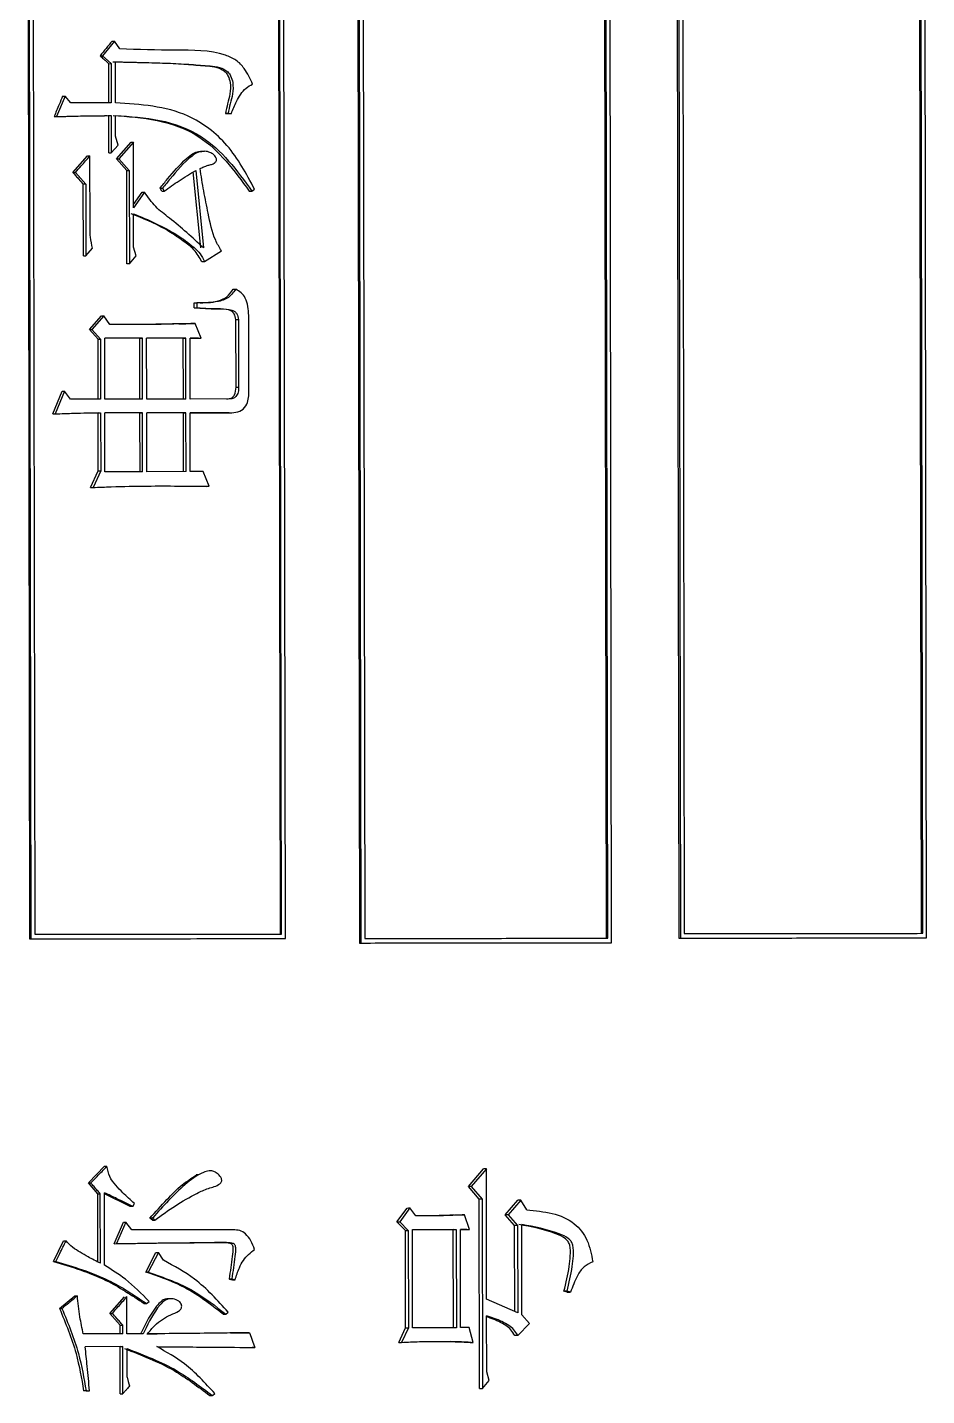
# Model space of a CAD drawing. Header units: millimetres. Extents: x 2312 to 3992, y 755 to 1943.
# Drawn here: x 2920.94 to 2930.86, y 943.67 to 958.76 of the extents above; entities that cross this region are included whole.
import ezdxf

# ---------------------------------------------------------------- set-up
doc = ezdxf.new("R2010")
doc.units = ezdxf.units.MM

msp = doc.modelspace()

# ---------------------------------------------------------------- linework, layer by layer
at = {"color": 7, "linetype": 'Continuous', "lineweight": 25}
for p, q in [((2930.772, 965.052), (2930.799, 948.771)), ((2930.819, 948.771), (2930.791, 965.056)), ((2930.86, 948.721), (2930.833, 965.064)), ((2928.101, 964.554), (2928.128, 948.718)), ((2928.118, 964.556), (2928.145, 948.718)), ((2928.161, 964.563), (2928.188, 948.768)), ((2927.3, 964.431), (2927.327, 948.717)), ((2927.344, 948.717), (2927.317, 964.434)), ((2927.387, 948.667), (2927.36, 964.441)), ((2923.707, 963.884), (2923.732, 948.763)), ((2923.747, 948.763), (2923.721, 963.886)), ((2923.79, 948.714), (2923.765, 963.892)), ((2924.581, 964.017), (2924.607, 948.664)), ((2924.596, 964.019), (2924.622, 948.664)), ((2924.639, 964.026), (2924.665, 948.715)), ((2920.944, 963.511), (2920.969, 948.71)), ((2920.957, 963.513), (2920.983, 948.71)), ((2921.001, 963.517), (2921.026, 948.76)), ((2921.905, 958.61), (2921.773, 958.448)), ((2921.962, 958.524), (2921.905, 958.61)), ((2921.773, 958.448), (2921.868, 958.362)), ((2921.841, 958.361), (2921.868, 958.362)), ((2921.841, 957.929), (2921.841, 958.361)), ((2921.868, 958.362), (2921.868, 957.929)), ((2921.916, 957.929), (2921.915, 958.383)), ((2921.359, 958.004), (2921.265, 957.777)), ((2921.425, 957.928), (2921.359, 958.004)), ((2921.868, 957.929), (2921.425, 957.928)), ((2921.239, 957.777), (2921.265, 957.777)), ((2921.842, 957.377), (2921.842, 957.788)), ((2921.842, 957.788), (2921.869, 957.788)), ((2921.869, 957.788), (2921.869, 957.377)), ((2921.916, 957.561), (2921.916, 957.788)), ((2923.165, 957.811), (2923.129, 957.811)), ((2923.129, 957.811), (2923.157, 957.811)), ((2923.157, 957.811), (2923.194, 957.812)), ((2923.165, 957.811), (2923.194, 957.812)), ((2921.945, 957.464), (2921.916, 957.561)), ((2921.869, 957.377), (2921.945, 957.464)), ((2921.927, 957.312), (2922.087, 957.496)), ((2922.114, 957.497), (2921.954, 957.312)), ((2922.115, 956.772), (2922.114, 957.497)), ((2921.447, 957.16), (2921.607, 957.344)), ((2921.635, 956.544), (2921.634, 957.345)), ((2921.842, 957.377), (2921.869, 957.377)), ((2922.04, 957.183), (2921.927, 957.312)), ((2921.954, 957.312), (2922.067, 957.183)), ((2922.881, 957.394), (2922.867, 957.394)), ((2922.896, 957.394), (2922.883, 957.394)), ((2921.447, 957.16), (2921.474, 957.16)), ((2921.474, 957.16), (2921.587, 957.031)), ((2922.042, 956.155), (2922.04, 957.183)), ((2922.067, 957.183), (2922.069, 956.155)), ((2922.858, 956.329), (2922.774, 957.168)), ((2922.801, 957.184), (2922.887, 956.329)), ((2921.562, 956.241), (2921.56, 957.031)), ((2921.587, 957.031), (2921.56, 957.031)), ((2921.587, 957.031), (2921.588, 956.241)), ((2922.115, 956.81), (2922.21, 956.945)), ((2922.237, 956.945), (2922.115, 956.772)), ((2922.21, 956.945), (2922.237, 956.945)), ((2922.426, 956.956), (2922.407, 956.988)), ((2922.435, 956.989), (2922.454, 956.956)), ((2923.42, 956.957), (2923.448, 956.979)), ((2922.116, 956.339), (2922.115, 956.707)), ((2921.562, 956.241), (2921.588, 956.241)), ((2921.588, 956.241), (2921.664, 956.328)), ((2922.069, 956.155), (2922.144, 956.242)), ((2922.897, 956.178), (2923.083, 956.297)), ((2923.215, 955.875), (2923.244, 955.875)), ((2922.785, 955.669), (2922.784, 955.723)), ((2922.784, 955.723), (2922.813, 955.723)), ((2922.785, 955.669), (2922.813, 955.669)), ((2922.813, 955.723), (2922.813, 955.669)), ((2921.629, 955.43), (2921.761, 955.581)), ((2921.788, 955.581), (2921.656, 955.43)), ((2921.854, 955.484), (2921.788, 955.581)), ((2922.86, 955.334), (2922.794, 955.496)), ((2923.245, 954.793), (2923.244, 955.54)), ((2923.244, 955.54), (2923.273, 955.54)), ((2923.273, 955.54), (2923.274, 954.794)), ((2923.387, 954.74), (2923.385, 955.583)), ((2921.723, 955.322), (2921.629, 955.43)), ((2921.656, 955.43), (2921.75, 955.322)), ((2921.724, 954.662), (2921.723, 955.322)), ((2921.75, 955.322), (2921.751, 954.662)), ((2922.212, 955.333), (2921.797, 955.333)), ((2921.799, 954.662), (2921.797, 955.333)), ((2922.184, 955.333), (2921.797, 955.333)), ((2922.184, 955.333), (2922.212, 955.333)), ((2922.185, 954.662), (2922.184, 955.333)), ((2922.213, 954.663), (2922.212, 955.333)), ((2922.691, 955.334), (2922.259, 955.333)), ((2922.663, 955.334), (2922.259, 955.333)), ((2922.26, 954.663), (2922.259, 955.333)), ((2922.663, 955.334), (2922.691, 955.334)), ((2922.664, 954.663), (2922.663, 955.334)), ((2922.693, 954.663), (2922.691, 955.334)), ((2922.832, 955.334), (2922.738, 955.334)), ((2922.738, 955.334), (2922.86, 955.334)), ((2922.74, 954.663), (2922.738, 955.334)), ((2922.832, 955.334), (2922.86, 955.334)), ((2921.225, 954.499), (2921.329, 954.748)), ((2921.355, 954.748), (2921.252, 954.499)), ((2921.421, 954.662), (2921.355, 954.748)), ((2923.245, 954.793), (2923.274, 954.794)), ((2921.751, 954.662), (2921.421, 954.662)), ((2922.213, 954.663), (2921.799, 954.662)), ((2922.693, 954.663), (2922.26, 954.663)), ((2923.171, 954.664), (2922.74, 954.663)), ((2921.411, 954.505), (2921.434, 954.506)), ((2921.725, 954.51), (2921.605, 954.509)), ((2921.726, 953.872), (2921.725, 954.51)), ((2921.752, 954.511), (2921.753, 953.872)), ((2922.213, 954.511), (2921.799, 954.511)), ((2921.8, 953.862), (2921.799, 954.511)), ((2922.186, 954.511), (2921.799, 954.51)), ((2922.186, 954.511), (2922.213, 954.511)), ((2922.187, 953.862), (2922.186, 954.511)), ((2922.214, 953.862), (2922.213, 954.511)), ((2922.693, 954.512), (2922.26, 954.511)), ((2922.261, 953.862), (2922.26, 954.511)), ((2922.665, 954.511), (2922.26, 954.511)), ((2922.665, 954.511), (2922.693, 954.512)), ((2922.666, 953.862), (2922.665, 954.511)), ((2922.694, 953.863), (2922.693, 954.512)), ((2923.171, 954.512), (2922.74, 954.512)), ((2922.74, 954.512), (2923.2, 954.512)), ((2922.741, 953.863), (2922.74, 954.512)), ((2923.171, 954.512), (2923.2, 954.512)), ((2921.641, 953.688), (2921.726, 953.872)), ((2921.753, 953.872), (2921.668, 953.688)), ((2921.726, 953.872), (2921.753, 953.872)), ((2922.214, 953.862), (2921.8, 953.862)), ((2922.694, 953.863), (2922.261, 953.862)), ((2922.882, 953.863), (2922.741, 953.863)), ((2922.948, 953.701), (2922.882, 953.863)), ((2922.919, 953.7), (2922.948, 953.701)), ((2920.969, 948.71), (2923.775, 948.713)), ((2923.776, 948.713), (2923.79, 948.714)), ((2924.607, 948.664), (2927.369, 948.667)), ((2927.369, 948.667), (2927.387, 948.667)), ((2928.128, 948.718), (2930.841, 948.721)), ((2928.128, 948.718), (2928.145, 948.718)), ((2930.841, 948.721), (2930.86, 948.721)), ((2921.617, 946.019), (2921.795, 946.203)), ((2921.795, 946.203), (2921.822, 946.203)), ((2922.833, 946.107), (2922.804, 946.107)), ((2925.807, 945.98), (2925.973, 946.175)), ((2926.006, 946.175), (2925.839, 945.98)), ((2926.008, 944.737), (2926.006, 946.175)), ((2921.617, 946.019), (2921.644, 946.019)), ((2921.721, 945.9), (2921.617, 946.019)), ((2925.839, 945.98), (2925.807, 945.98)), ((2925.927, 945.84), (2925.807, 945.98)), ((2925.839, 945.98), (2925.96, 945.84)), ((2921.722, 945.146), (2921.721, 945.9)), ((2921.749, 945.132), (2921.747, 945.9)), ((2921.796, 945.11), (2921.795, 945.911)), ((2922.078, 945.76), (2921.795, 945.897)), ((2922.106, 945.76), (2922.125, 945.792)), ((2925.931, 943.752), (2925.927, 945.84)), ((2925.96, 945.84), (2925.963, 943.752)), ((2926.214, 945.667), (2926.352, 945.829)), ((2926.385, 945.829), (2926.247, 945.667)), ((2926.45, 945.721), (2926.385, 945.829)), ((2922.106, 945.76), (2922.078, 945.76)), ((2922.323, 945.63), (2922.295, 945.63)), ((2922.323, 945.608), (2922.295, 945.63)), ((2925.019, 945.59), (2925.131, 945.741)), ((2925.162, 945.742), (2925.051, 945.59)), ((2925.227, 945.655), (2925.162, 945.742)), ((2925.635, 945.662), (2925.733, 945.666)), ((2925.821, 945.504), (2925.765, 945.667)), ((2926.247, 945.667), (2926.214, 945.667)), ((2926.316, 945.548), (2926.214, 945.667)), ((2926.247, 945.667), (2926.349, 945.548)), ((2921.9, 945.348), (2922.003, 945.586)), ((2922.031, 945.587), (2921.928, 945.349)), ((2922.097, 945.5), (2922.031, 945.587)), ((2923.215, 945.501), (2922.097, 945.5)), ((2922.323, 945.608), (2922.351, 945.609)), ((2925.112, 945.493), (2925.019, 945.59)), ((2925.051, 945.59), (2925.144, 945.493)), ((2925.114, 944.422), (2925.112, 945.493)), ((2925.144, 945.493), (2925.146, 944.422)), ((2925.19, 945.504), (2925.673, 945.504)), ((2925.192, 944.422), (2925.19, 945.504)), ((2925.641, 945.504), (2925.19, 945.503)), ((2925.641, 945.504), (2925.673, 945.504)), ((2925.643, 944.422), (2925.641, 945.504)), ((2925.673, 945.504), (2925.675, 944.422)), ((2925.719, 945.504), (2925.821, 945.504)), ((2925.721, 944.423), (2925.719, 945.504)), ((2925.789, 945.504), (2925.719, 945.504)), ((2925.789, 945.504), (2925.821, 945.504)), ((2926.318, 944.6), (2926.316, 945.548)), ((2926.349, 945.548), (2926.351, 944.585)), ((2926.397, 944.564), (2926.395, 945.559)), ((2921.232, 945.153), (2921.344, 945.38)), ((2921.344, 945.38), (2921.371, 945.38)), ((2921.9, 945.348), (2921.928, 945.349)), ((2923.139, 945.361), (2923.168, 945.361)), ((2922.249, 945.035), (2922.361, 945.251)), ((2922.389, 945.252), (2922.276, 945.035)), ((2922.446, 945.165), (2922.389, 945.252)), ((2921.232, 945.153), (2921.258, 945.153)), ((2922.276, 945.035), (2922.249, 945.035)), ((2923.197, 944.961), (2923.235, 944.95)), ((2921.299, 944.634), (2921.468, 944.774)), ((2921.468, 944.774), (2921.495, 944.775)), ((2921.855, 944.58), (2922.014, 944.764)), ((2922.042, 944.353), (2922.042, 944.765)), ((2922.509, 944.74), (2922.481, 944.74)), ((2926.351, 944.585), (2926.008, 944.737)), ((2926.898, 944.813), (2926.861, 944.824)), ((2921.299, 944.634), (2921.325, 944.634)), ((2921.855, 944.58), (2921.882, 944.58)), ((2921.968, 944.451), (2921.855, 944.58)), ((2922.231, 944.689), (2922.258, 944.689)), ((2922.258, 944.689), (2922.286, 944.711)), ((2923.103, 944.571), (2923.132, 944.571)), ((2923.132, 944.571), (2923.16, 944.593)), ((2921.968, 944.353), (2921.968, 944.451)), ((2921.995, 944.353), (2921.995, 944.451)), ((2925.04, 944.259), (2925.114, 944.422)), ((2925.146, 944.422), (2925.071, 944.26)), ((2925.114, 944.422), (2925.146, 944.422)), ((2925.675, 944.422), (2925.192, 944.422)), ((2925.814, 944.423), (2925.721, 944.423)), ((2925.861, 944.26), (2925.814, 944.423)), ((2926.009, 943.936), (2926.008, 944.553)), ((2926.351, 944.337), (2926.48, 944.467)), ((2926.48, 944.467), (2926.397, 944.564)), ((2921.995, 944.353), (2921.561, 944.353)), ((2922.221, 944.354), (2922.042, 944.353)), ((2922.261, 944.354), (2922.374, 944.355)), ((2923.183, 944.364), (2923.366, 944.366)), ((2923.395, 944.366), (2923.26, 944.364)), ((2923.366, 944.366), (2923.395, 944.366)), ((2926.351, 944.337), (2926.318, 944.336)), ((2921.995, 944.213), (2921.581, 944.212)), ((2921.968, 944.213), (2921.581, 944.212)), ((2921.968, 944.213), (2921.995, 944.213)), ((2921.969, 943.693), (2921.968, 944.213)), ((2921.996, 943.694), (2921.995, 944.213)), ((2922.043, 943.877), (2922.043, 944.191)), ((2923.451, 944.204), (2923.422, 944.203)), ((2925.828, 944.26), (2925.861, 944.26)), ((2925.963, 943.752), (2926.037, 943.839)), ((2926.037, 943.839), (2926.009, 943.936)), ((2921.591, 943.726), (2921.564, 943.725)), ((2921.602, 943.725), (2921.564, 943.725)), ((2921.591, 943.726), (2921.629, 943.726)), ((2921.602, 943.725), (2921.629, 943.726)), ((2921.969, 943.693), (2921.996, 943.694)), ((2922.955, 943.673), (2922.983, 943.673)), ((2922.984, 943.673), (2923.012, 943.695)), ((2925.931, 943.752), (2925.963, 943.752))]:
    msp.add_line(p, q, dxfattribs=at)
at = {"color": 7, "linetype": 'Continuous', "lineweight": 25, "flags": 128}
for points in [[(2921.878, 958.61), (2921.893, 958.61), (2921.905, 958.61)], [(2921.746, 958.448), (2921.761, 958.448), (2921.773, 958.448)], [(2921.332, 958.004), (2921.347, 958.004), (2921.359, 958.004)], [(2922.087, 957.496), (2922.102, 957.496), (2922.114, 957.497)], [(2921.607, 957.344), (2921.622, 957.344), (2921.634, 957.345)], [(2921.927, 957.312), (2921.942, 957.312), (2921.954, 957.312)], [(2922.04, 957.183), (2922.055, 957.183), (2922.067, 957.183)], [(2922.407, 956.988), (2922.418, 956.988), (2922.426, 956.988), (2922.435, 956.989)], [(2922.426, 956.956), (2922.441, 956.956), (2922.454, 956.956)], [(2923.391, 956.957), (2923.402, 956.957), (2923.411, 956.957), (2923.42, 956.957)], [(2922.144, 956.242), (2922.13, 956.29), (2922.116, 956.339)], [(2922.069, 956.155), (2922.054, 956.155), (2922.042, 956.155)], [(2922.868, 956.178), (2922.875, 956.178), (2922.882, 956.178), (2922.897, 956.178)], [(2921.761, 955.581), (2921.776, 955.581), (2921.788, 955.581)], [(2922.766, 955.496), (2922.782, 955.496), (2922.794, 955.496)], [(2921.629, 955.43), (2921.644, 955.43), (2921.656, 955.43)], [(2921.723, 955.322), (2921.738, 955.322), (2921.75, 955.322)], [(2921.329, 954.748), (2921.343, 954.748), (2921.355, 954.748)], [(2921.225, 954.499), (2921.24, 954.499), (2921.252, 954.499)], [(2921.641, 953.688), (2921.656, 953.688), (2921.668, 953.688)], [(2920.97, 948.71), (2920.977, 948.71), (2920.983, 948.71)], [(2924.607, 948.664), (2924.615, 948.664), (2924.622, 948.664)], [(2926.006, 946.175), (2925.987, 946.175), (2925.973, 946.175)], [(2921.721, 945.9), (2921.736, 945.9), (2921.747, 945.9)], [(2925.96, 945.84), (2925.942, 945.84), (2925.927, 945.84)], [(2926.385, 945.829), (2926.367, 945.829), (2926.352, 945.829)], [(2922.351, 945.609), (2922.344, 945.614), (2922.333, 945.622), (2922.323, 945.63)], [(2925.131, 945.741), (2925.148, 945.742), (2925.162, 945.742)], [(2925.733, 945.666), (2925.751, 945.666), (2925.765, 945.667)], [(2922.003, 945.586), (2922.019, 945.587), (2922.031, 945.587)], [(2925.019, 945.59), (2925.037, 945.59), (2925.051, 945.59)], [(2925.112, 945.493), (2925.13, 945.493), (2925.144, 945.493)], [(2926.349, 945.548), (2926.33, 945.548), (2926.316, 945.548)], [(2922.361, 945.251), (2922.377, 945.252), (2922.389, 945.252)], [(2923.168, 944.96), (2923.18, 944.96), (2923.189, 944.96), (2923.197, 944.961)], [(2923.206, 944.95), (2923.217, 944.95), (2923.226, 944.95), (2923.235, 944.95)], [(2926.895, 944.824), (2926.881, 944.824), (2926.871, 944.824), (2926.861, 944.824)], [(2926.898, 944.813), (2926.912, 944.813), (2926.922, 944.813), (2926.932, 944.813)], [(2921.968, 944.451), (2921.983, 944.451), (2921.995, 944.451)], [(2923.395, 944.366), (2923.411, 944.319), (2923.428, 944.272), (2923.451, 944.204)], [(2925.04, 944.259), (2925.058, 944.259), (2925.071, 944.26)], [(2922.043, 943.877), (2922.057, 943.829), (2922.064, 943.804), (2922.071, 943.78)]]:
    msp.add_lwpolyline(points, dxfattribs=at)
at = {"color": 7, "linetype": 'Continuous', "lineweight": 25}
for points, knots in [([(2921.878, 958.61), (2921.856, 958.583), (2921.812, 958.529), (2921.768, 958.475), (2921.746, 958.448)], [0, 0, 0, 0, 0.5, 1, 1, 1, 1]), ([(2923.428, 958.136), (2923.401, 958.196), (2923.355, 958.295), (2923.249, 958.407), (2922.997, 958.514), (2922.556, 958.505), (2922.166, 958.517), (2921.962, 958.524)], [0, 0, 0, 0, 0.117175, 0.195607, 0.273983, 0.617816, 1, 1, 1, 1]), ([(2921.746, 958.448), (2921.758, 958.437), (2921.78, 958.417), (2921.811, 958.388), (2921.831, 958.37), (2921.841, 958.361)], [0, 0, 0, 0, 0.382915, 0.691457, 1, 1, 1, 1]), ([(2921.888, 958.383), (2921.991, 958.38), (2922.252, 958.372), (2922.584, 958.366), (2922.877, 958.339), (2923.037, 958.331), (2923.128, 958.273), (2923.163, 958.221), (2923.186, 958.138), (2923.184, 958.031), (2923.15, 957.921), (2923.136, 957.848), (2923.129, 957.811)], [0, 0, 0, 0, 0.181299, 0.457663, 0.579053, 0.700829, 0.731015, 0.761316, 0.804638, 0.874729, 0.93745, 1, 1, 1, 1]), ([(2921.915, 958.383), (2922.018, 958.38), (2922.28, 958.373), (2922.612, 958.367), (2922.905, 958.339), (2923.066, 958.331), (2923.157, 958.273), (2923.192, 958.221), (2923.215, 958.138), (2923.213, 958.031), (2923.179, 957.921), (2923.165, 957.848), (2923.157, 957.811)], [0, 0, 0, 0, 0.1811253, 0.4576889, 0.5792563, 0.7012124, 0.7313739, 0.7616486, 0.8049629, 0.874972, 0.9375719, 1, 1, 1, 1]), ([(2921.332, 958.004), (2921.32, 957.973), (2921.298, 957.92), (2921.266, 957.844), (2921.248, 957.799), (2921.239, 957.777)], [0, 0, 0, 0, 0.40434, 0.70217, 1, 1, 1, 1]), ([(2923.194, 957.812), (2923.211, 957.857), (2923.238, 957.931), (2923.294, 958.024), (2923.351, 958.095), (2923.402, 958.123), (2923.428, 958.136)], [0, 0, 0, 0, 0.347969, 0.570232, 0.788278, 1, 1, 1, 1]), ([(2923.448, 956.979), (2923.358, 957.147), (2923.182, 957.478), (2922.649, 957.884), (2922.192, 957.912), (2921.916, 957.929)], [0, 0, 0, 0, 0.291315, 0.571379, 1, 1, 1, 1]), ([(2921.265, 957.777), (2921.366, 957.78), (2921.518, 957.786), (2921.719, 957.788), (2921.819, 957.788), (2921.869, 957.788)], [0, 0, 0, 0, 0.504421, 0.752199, 1, 1, 1, 1]), ([(2921.344, 957.78), (2921.345, 957.78), (2921.348, 957.78), (2921.355, 957.78), (2921.431, 957.782), (2921.56, 957.786), (2921.698, 957.787), (2921.772, 957.788), (2921.803, 957.788), (2921.815, 957.788), (2921.82, 957.788), (2921.82, 957.788), (2921.819, 957.788)], [0, 0, 0, 0, 0.02489, 0.043497, 0.073841, 0.511328, 0.756286, 0.87119, 0.935907, 0.950781, 0.964459, 1, 1, 1, 1]), ([(2921.889, 957.788), (2922.051, 957.779), (2922.378, 957.759), (2922.957, 957.549), (2923.225, 957.183), (2923.391, 956.957)], [0, 0, 0, 0, 0.2743455, 0.5506038, 1, 1, 1, 1]), ([(2921.916, 957.788), (2922.079, 957.779), (2922.406, 957.76), (2922.985, 957.549), (2923.254, 957.184), (2923.42, 956.957)], [0, 0, 0, 0, 0.274438, 0.550747, 1, 1, 1, 1]), ([(2922.848, 957.205), (2922.862, 957.211), (2922.892, 957.223), (2922.933, 957.242), (2922.976, 957.249), (2923.005, 957.263), (2923.022, 957.28), (2923.029, 957.293), (2923.03, 957.306), (2923.027, 957.32), (2923.015, 957.342), (2922.988, 957.368), (2922.941, 957.393), (2922.884, 957.397), (2922.817, 957.386), (2922.685, 957.29), (2922.564, 957.148), (2922.463, 957.023), (2922.435, 956.989)], [0, 0, 0, 0, 0.045749, 0.095482, 0.134462, 0.173995, 0.189093, 0.204332, 0.214834, 0.225309, 0.245321, 0.286806, 0.333021, 0.398218, 0.456081, 0.530646, 0.870563, 1, 1, 1, 1]), ([(2921.474, 957.16), (2921.495, 957.185), (2921.533, 957.228), (2921.586, 957.29), (2921.618, 957.326), (2921.634, 957.345)], [0, 0, 0, 0, 0.403163, 0.701581, 1, 1, 1, 1]), ([(2922.407, 956.988), (2922.434, 957.022), (2922.526, 957.136), (2922.644, 957.27), (2922.761, 957.37), (2922.822, 957.395), (2922.855, 957.392), (2922.867, 957.391)], [0, 0, 0, 0, 0.206641, 0.693448, 0.842403, 0.940968, 1, 1, 1, 1]), ([(2921.447, 957.16), (2921.458, 957.148), (2921.479, 957.123), (2921.517, 957.08), (2921.544, 957.049), (2921.56, 957.031)], [0, 0, 0, 0, 0.285744, 0.571488, 1, 1, 1, 1]), ([(2922.454, 956.956), (2922.507, 956.995), (2922.591, 957.055), (2922.708, 957.128), (2922.77, 957.165), (2922.801, 957.184)], [0, 0, 0, 0, 0.47738, 0.738597, 1, 1, 1, 1]), ([(2923.083, 956.297), (2923.061, 956.335), (2922.987, 956.462), (2922.942, 956.693), (2922.887, 956.957), (2922.861, 957.123), (2922.848, 957.205)], [0, 0, 0, 0, 0.141538, 0.46861, 0.734143, 1, 1, 1, 1]), ([(2922.887, 956.329), (2922.764, 956.443), (2922.594, 956.601), (2922.351, 956.777), (2922.275, 956.889), (2922.237, 956.945)], [0, 0, 0, 0, 0.558592, 0.777619, 1, 1, 1, 1]), ([(2922.868, 956.178), (2922.842, 956.224), (2922.789, 956.315), (2922.64, 956.423), (2922.419, 956.574), (2922.217, 956.655), (2922.088, 956.707)], [0, 0, 0, 0, 0.161167, 0.319552, 0.566043, 1, 1, 1, 1]), ([(2922.115, 956.707), (2922.278, 956.638), (2922.515, 956.537), (2922.747, 956.367), (2922.854, 956.268), (2922.882, 956.208), (2922.897, 956.178)], [0, 0, 0, 0, 0.552978, 0.800501, 0.899342, 1, 1, 1, 1]), ([(2921.664, 956.328), (2921.654, 956.367), (2921.637, 956.439), (2921.636, 956.512), (2921.635, 956.544)], [0, 0, 0, 0, 0.558835, 1, 1, 1, 1]), ([(2923.244, 955.875), (2923.214, 955.837), (2923.156, 955.762), (2922.994, 955.725), (2922.881, 955.724), (2922.813, 955.723)], [0, 0, 0, 0, 0.287878, 0.565058, 1, 1, 1, 1]), ([(2922.821, 955.726), (2922.897, 955.725), (2923.009, 955.723), (2923.149, 955.785), (2923.193, 955.845), (2923.215, 955.875)], [0, 0, 0, 0, 0.515675, 0.753365, 1, 1, 1, 1]), ([(2923.385, 955.583), (2923.382, 955.651), (2923.377, 955.746), (2923.304, 955.837), (2923.264, 955.862), (2923.244, 955.875)], [0, 0, 0, 0, 0.570161, 0.787713, 1, 1, 1, 1]), ([(2923.244, 955.54), (2923.24, 955.561), (2923.234, 955.595), (2923.203, 955.629), (2923.141, 955.658), (2922.997, 955.654), (2922.869, 955.663), (2922.785, 955.669)], [0, 0, 0, 0, 0.11794, 0.184974, 0.250242, 0.507076, 1, 1, 1, 1]), ([(2922.813, 955.669), (2922.897, 955.663), (2923.026, 955.655), (2923.17, 955.658), (2923.232, 955.629), (2923.263, 955.595), (2923.269, 955.562), (2923.273, 955.54)], [0, 0, 0, 0, 0.493024, 0.749907, 0.815172, 0.882174, 1, 1, 1, 1]), ([(2922.794, 955.496), (2922.669, 955.493), (2922.45, 955.486), (2922.136, 955.484), (2921.948, 955.484), (2921.854, 955.484)], [0, 0, 0, 0, 0.399782, 0.699877, 1, 1, 1, 1]), ([(2922.654, 955.493), (2922.654, 955.493), (2922.654, 955.493), (2922.653, 955.493), (2922.653, 955.493), (2922.613, 955.492), (2922.473, 955.489), (2922.3, 955.486), (2922.136, 955.485), (2922.027, 955.485), (2921.965, 955.484), (2921.919, 955.484), (2921.907, 955.484), (2921.901, 955.484)], [0, 0, 0, 0, 0.000501, 0.001666, 0.002976, 0.006201, 0.196214, 0.480312, 0.689724, 0.82221, 0.896979, 0.941811, 1, 1, 1, 1]), ([(2922.613, 955.492), (2922.63, 955.493), (2922.681, 955.494), (2922.732, 955.495), (2922.766, 955.496)], [0, 0, 0, 0, 0.338563, 1, 1, 1, 1]), ([(2923.142, 954.663), (2923.153, 954.664), (2923.175, 954.665), (2923.206, 954.68), (2923.241, 954.721), (2923.243, 954.763), (2923.245, 954.793)], [0, 0, 0, 0, 0.177832, 0.357864, 0.544114, 1, 1, 1, 1]), ([(2923.274, 954.794), (2923.273, 954.775), (2923.272, 954.738), (2923.249, 954.69), (2923.21, 954.666), (2923.184, 954.664), (2923.171, 954.664)], [0, 0, 0, 0, 0.293264, 0.577265, 0.790625, 1, 1, 1, 1]), ([(2923.2, 954.512), (2923.229, 954.514), (2923.289, 954.519), (2923.357, 954.58), (2923.384, 954.661), (2923.386, 954.713), (2923.387, 954.74)], [0, 0, 0, 0, 0.2667337, 0.5409494, 0.7687529, 1, 1, 1, 1]), ([(2921.252, 954.499), (2921.319, 954.502), (2921.437, 954.507), (2921.603, 954.51), (2921.702, 954.51), (2921.752, 954.511)], [0, 0, 0, 0, 0.406806, 0.703385, 1, 1, 1, 1]), ([(2921.668, 953.688), (2921.735, 953.691), (2921.935, 953.698), (2922.248, 953.705), (2922.608, 953.704), (2922.834, 953.702), (2922.948, 953.701)], [0, 0, 0, 0, 0.155938, 0.467831, 0.733898, 1, 1, 1, 1]), ([(2920.983, 948.71), (2921.265, 948.711), (2921.829, 948.711), (2922.765, 948.712), (2923.418, 948.713), (2923.79, 948.714)], [0, 0, 0, 0, 0.300085, 0.60017, 1, 1, 1, 1]), ([(2921.026, 948.76), (2921.308, 948.761), (2921.872, 948.761), (2922.78, 948.762), (2923.403, 948.763), (2923.747, 948.763)], [0, 0, 0, 0, 0.3096666, 0.6193332, 1, 1, 1, 1]), ([(2924.622, 948.664), (2924.9, 948.665), (2925.456, 948.665), (2926.378, 948.666), (2927.02, 948.667), (2927.387, 948.667)], [0, 0, 0, 0, 0.300085, 0.60017, 1, 1, 1, 1]), ([(2924.665, 948.715), (2924.943, 948.715), (2925.499, 948.715), (2926.392, 948.716), (2927.006, 948.717), (2927.344, 948.717)], [0, 0, 0, 0, 0.309667, 0.619333, 1, 1, 1, 1]), ([(2928.145, 948.718), (2928.419, 948.718), (2928.965, 948.719), (2929.871, 948.72), (2930.501, 948.721), (2930.86, 948.721)], [0, 0, 0, 0, 0.3000852, 0.6001703, 1, 1, 1, 1]), ([(2928.188, 948.768), (2928.461, 948.769), (2929.007, 948.769), (2929.885, 948.77), (2930.487, 948.77), (2930.819, 948.771)], [0, 0, 0, 0, 0.309667, 0.619333, 1, 1, 1, 1]), ([(2921.644, 946.019), (2921.666, 946.042), (2921.708, 946.085), (2921.767, 946.146), (2921.804, 946.184), (2921.822, 946.203)], [0, 0, 0, 0, 0.382282, 0.691141, 1, 1, 1, 1]), ([(2922.125, 945.792), (2922.081, 945.831), (2922.01, 945.895), (2921.918, 945.992), (2921.843, 946.084), (2921.829, 946.163), (2921.822, 946.203)], [0, 0, 0, 0, 0.335019, 0.553277, 0.774167, 1, 1, 1, 1]), ([(2922.295, 945.63), (2922.357, 945.698), (2922.473, 945.824), (2922.635, 945.994), (2922.753, 946.07), (2922.806, 946.104)], [0, 0, 0, 0, 0.395642, 0.731031, 1, 1, 1, 1]), ([(2922.351, 945.609), (2922.425, 945.663), (2922.573, 945.772), (2922.773, 945.885), (2922.937, 945.963), (2923.035, 945.982), (2923.078, 946.02), (2923.086, 946.034), (2923.088, 946.05), (2923.083, 946.071), (2923.064, 946.101), (2923.032, 946.131), (2922.99, 946.152), (2922.94, 946.154), (2922.829, 946.115), (2922.676, 946.003), (2922.499, 945.823), (2922.382, 945.697), (2922.324, 945.632), (2922.323, 945.63)], [0, 0, 0, 0, 0.146381, 0.292955, 0.366204, 0.439427, 0.447745, 0.45616, 0.463429, 0.472823, 0.489454, 0.518148, 0.540935, 0.563855, 0.5971, 0.728175, 0.861561, 0.997171, 1, 1, 1, 1]), ([(2921.747, 945.9), (2921.737, 945.912), (2921.714, 945.938), (2921.679, 945.978), (2921.655, 946.005), (2921.644, 946.019)], [0, 0, 0, 0, 0.311539, 0.655769, 1, 1, 1, 1]), ([(2922.106, 945.76), (2922.077, 945.774), (2922.019, 945.802), (2921.915, 945.852), (2921.84, 945.889), (2921.795, 945.911)], [0, 0, 0, 0, 0.280241, 0.560481, 1, 1, 1, 1]), ([(2925.765, 945.667), (2925.695, 945.663), (2925.571, 945.657), (2925.391, 945.655), (2925.282, 945.655), (2925.227, 945.655)], [0, 0, 0, 0, 0.39197, 0.69595, 1, 1, 1, 1]), ([(2925.654, 945.663), (2925.654, 945.663), (2925.654, 945.663), (2925.654, 945.663), (2925.652, 945.663), (2925.595, 945.661), (2925.485, 945.657), (2925.37, 945.656), (2925.304, 945.655), (2925.275, 945.655), (2925.262, 945.655), (2925.257, 945.655), (2925.256, 945.655), (2925.256, 945.655)], [0, 0, 0, 0, 0.000511, 0.001893, 0.008249, 0.026235, 0.445153, 0.698737, 0.824843, 0.901235, 0.920214, 0.937388, 1, 1, 1, 1]), ([(2926.45, 945.721), (2926.642, 945.703), (2926.911, 945.678), (2927.134, 945.389), (2927.164, 945.23), (2927.18, 945.149)], [0, 0, 0, 0, 0.544628, 0.767125, 1, 1, 1, 1]), ([(2923.45, 945.285), (2923.424, 945.35), (2923.388, 945.438), (2923.287, 945.498), (2923.239, 945.5), (2923.215, 945.501)], [0, 0, 0, 0, 0.574092, 0.788689, 1, 1, 1, 1]), ([(2926.861, 944.824), (2926.883, 944.915), (2926.914, 945.043), (2926.933, 945.213), (2926.935, 945.308), (2926.91, 945.373), (2926.86, 945.422), (2926.679, 945.502), (2926.501, 945.534), (2926.362, 945.559)], [0, 0, 0, 0, 0.238634, 0.338047, 0.438194, 0.475532, 0.512995, 0.619423, 1, 1, 1, 1]), ([(2926.895, 944.824), (2926.917, 944.915), (2926.947, 945.043), (2926.967, 945.213), (2926.969, 945.308), (2926.944, 945.373), (2926.894, 945.422), (2926.712, 945.502), (2926.534, 945.534), (2926.395, 945.559)], [0, 0, 0, 0, 0.238484, 0.337767, 0.437779, 0.475122, 0.512592, 0.618724, 1, 1, 1, 1]), ([(2921.258, 945.153), (2921.273, 945.183), (2921.299, 945.235), (2921.337, 945.311), (2921.359, 945.357), (2921.371, 945.38)], [0, 0, 0, 0, 0.390969, 0.695485, 1, 1, 1, 1]), ([(2921.749, 945.132), (2921.703, 945.155), (2921.629, 945.194), (2921.527, 945.253), (2921.44, 945.305), (2921.394, 945.355), (2921.371, 945.38)], [0, 0, 0, 0, 0.337761, 0.556951, 0.777135, 1, 1, 1, 1]), ([(2921.928, 945.349), (2922.131, 945.353), (2922.44, 945.359), (2922.854, 945.36), (2923.063, 945.361), (2923.168, 945.361)], [0, 0, 0, 0, 0.49199, 0.745991, 1, 1, 1, 1]), ([(2922.061, 945.351), (2922.061, 945.351), (2922.061, 945.351), (2922.062, 945.351), (2922.066, 945.351), (2922.224, 945.354), (2922.556, 945.359), (2922.862, 945.36), (2923.017, 945.36)], [0, 0, 0, 0, 0.000795, 0.002233, 0.005661, 0.021899, 0.504116, 1, 1, 1, 1]), ([(2923.139, 945.361), (2923.135, 945.361), (2923.125, 945.361), (2923.11, 945.36), (2923.091, 945.36), (2923.066, 945.36), (2923.037, 945.36), (2923.018, 945.36), (2923.009, 945.36)], [0, 0, 0, 0, 0.112096, 0.224193, 0.336289, 0.560482, 0.784675, 1, 1, 1, 1]), ([(2923.139, 945.36), (2923.152, 945.36), (2923.169, 945.359), (2923.189, 945.35), (2923.199, 945.341), (2923.207, 945.327), (2923.214, 945.282), (2923.201, 945.199), (2923.188, 945.084), (2923.175, 945.002), (2923.168, 944.96)], [0, 0, 0, 0, 0.0829319, 0.1185504, 0.1475977, 0.1766248, 0.2256776, 0.4463606, 0.7230835, 1, 1, 1, 1]), ([(2923.168, 945.361), (2923.18, 945.36), (2923.198, 945.359), (2923.218, 945.351), (2923.228, 945.341), (2923.236, 945.327), (2923.243, 945.282), (2923.23, 945.2), (2923.217, 945.084), (2923.204, 945.002), (2923.197, 944.961)], [0, 0, 0, 0, 0.083122, 0.118748, 0.147802, 0.176836, 0.225889, 0.446626, 0.723216, 1, 1, 1, 1]), ([(2923.235, 944.95), (2923.249, 944.995), (2923.273, 945.069), (2923.323, 945.165), (2923.382, 945.232), (2923.427, 945.268), (2923.45, 945.285)], [0, 0, 0, 0, 0.347242, 0.568885, 0.786213, 1, 1, 1, 1]), ([(2921.232, 945.153), (2921.429, 945.093), (2921.784, 944.987), (2922.093, 944.78), (2922.231, 944.689)], [0, 0, 0, 0, 0.556852, 1, 1, 1, 1]), ([(2921.258, 945.153), (2921.456, 945.094), (2921.811, 944.987), (2922.121, 944.781), (2922.258, 944.689)], [0, 0, 0, 0, 0.556899, 1, 1, 1, 1]), ([(2922.286, 944.711), (2922.202, 944.797), (2922.053, 944.949), (2921.874, 945.061), (2921.796, 945.11)], [0, 0, 0, 0, 0.5632176, 1, 1, 1, 1]), ([(2923.103, 944.571), (2922.956, 944.685), (2922.694, 944.886), (2922.384, 944.99), (2922.249, 945.035)], [0, 0, 0, 0, 0.564, 1, 1, 1, 1]), ([(2922.276, 945.035), (2922.448, 944.975), (2922.758, 944.867), (2923.017, 944.662), (2923.132, 944.571)], [0, 0, 0, 0, 0.555457, 1, 1, 1, 1]), ([(2923.16, 944.593), (2923.042, 944.723), (2922.833, 944.954), (2922.563, 945.101), (2922.446, 945.165)], [0, 0, 0, 0, 0.5642623, 1, 1, 1, 1]), ([(2927.18, 945.149), (2927.145, 945.133), (2927.074, 945.101), (2926.994, 944.974), (2926.956, 944.874), (2926.932, 944.813)], [0, 0, 0, 0, 0.2676, 0.548585, 1, 1, 1, 1]), ([(2923.168, 944.96), (2923.171, 944.959), (2923.178, 944.958), (2923.19, 944.954), (2923.199, 944.951), (2923.206, 944.95)], [0, 0, 0, 0, 0.25035, 0.500669, 1, 1, 1, 1]), ([(2921.325, 944.634), (2921.35, 944.655), (2921.391, 944.689), (2921.447, 944.735), (2921.479, 944.762), (2921.495, 944.775)], [0, 0, 0, 0, 0.443416, 0.721708, 1, 1, 1, 1]), ([(2921.561, 944.353), (2921.548, 944.415), (2921.517, 944.555), (2921.502, 944.697), (2921.495, 944.775)], [0, 0, 0, 0, 0.449849, 1, 1, 1, 1]), ([(2921.882, 944.58), (2921.903, 944.605), (2921.941, 944.648), (2921.994, 944.71), (2922.026, 944.746), (2922.042, 944.765)], [0, 0, 0, 0, 0.403163, 0.701581, 1, 1, 1, 1]), ([(2922.481, 944.738), (2922.476, 944.738), (2922.454, 944.737), (2922.413, 944.71), (2922.314, 944.6), (2922.249, 944.469), (2922.198, 944.363), (2922.194, 944.353)], [0, 0, 0, 0, 0.033328, 0.133484, 0.286316, 0.938711, 1, 1, 1, 1]), ([(2922.268, 944.354), (2922.294, 944.385), (2922.366, 944.472), (2922.488, 944.555), (2922.592, 944.591), (2922.629, 944.617), (2922.641, 944.633), (2922.646, 944.651), (2922.646, 944.67), (2922.639, 944.69), (2922.624, 944.709), (2922.589, 944.73), (2922.544, 944.743), (2922.494, 944.74), (2922.449, 944.717), (2922.344, 944.61), (2922.279, 944.475), (2922.226, 944.363), (2922.221, 944.354)], [0, 0, 0, 0, 0.104818, 0.288489, 0.371147, 0.389957, 0.405379, 0.420809, 0.436752, 0.454223, 0.471611, 0.498261, 0.557752, 0.592464, 0.627047, 0.687152, 0.97271, 1, 1, 1, 1]), ([(2926.932, 944.813), (2926.929, 944.814), (2926.921, 944.816), (2926.909, 944.82), (2926.9, 944.823), (2926.895, 944.824)], [0, 0, 0, 0, 0.249993, 0.625002, 1, 1, 1, 1]), ([(2921.299, 944.634), (2921.366, 944.471), (2921.488, 944.178), (2921.541, 943.864), (2921.564, 943.725)], [0, 0, 0, 0, 0.55707, 1, 1, 1, 1]), ([(2921.325, 944.634), (2921.393, 944.471), (2921.515, 944.178), (2921.567, 943.864), (2921.591, 943.725)], [0, 0, 0, 0, 0.557097, 1, 1, 1, 1]), ([(2921.995, 944.451), (2921.984, 944.463), (2921.963, 944.488), (2921.925, 944.531), (2921.898, 944.562), (2921.882, 944.58)], [0, 0, 0, 0, 0.285577, 0.571154, 1, 1, 1, 1]), ([(2926.351, 944.337), (2926.338, 944.358), (2926.313, 944.401), (2926.25, 944.452), (2926.176, 944.491), (2926.093, 944.525), (2926.037, 944.544), (2926.008, 944.553)], [0, 0, 0, 0, 0.176065, 0.348002, 0.566634, 0.783694, 1, 1, 1, 1]), ([(2926.318, 944.336), (2926.305, 944.358), (2926.28, 944.401), (2926.217, 944.451), (2926.143, 944.49), (2926.071, 944.521), (2926.026, 944.536), (2926.008, 944.541)], [0, 0, 0, 0, 0.1921901, 0.3798102, 0.6183273, 0.855105, 1, 1, 1, 1]), ([(2923.258, 944.364), (2923.185, 944.364), (2922.984, 944.361), (2922.654, 944.358), (2922.397, 944.355), (2922.268, 944.354)], [0, 0, 0, 0, 0.222582, 0.611286, 1, 1, 1, 1]), ([(2923.286, 944.364), (2923.286, 944.364), (2923.286, 944.364), (2923.28, 944.364), (2923.268, 944.364), (2923.257, 944.364)], [0, 0, 0, 0, 0.006392, 0.138059, 1, 1, 1, 1]), ([(2925.071, 944.26), (2925.137, 944.263), (2925.269, 944.269), (2925.466, 944.272), (2925.663, 944.268), (2925.795, 944.263), (2925.861, 944.26)], [0, 0, 0, 0, 0.249584, 0.499194, 0.74954, 1, 1, 1, 1]), ([(2925.828, 944.26), (2925.763, 944.263), (2925.689, 944.267), (2925.615, 944.268), (2925.605, 944.268)], [0, 0, 0, 0, 0.8722644, 1, 1, 1, 1]), ([(2921.629, 943.726), (2921.621, 943.816), (2921.607, 943.978), (2921.589, 944.14), (2921.581, 944.212)], [0, 0, 0, 0, 0.555754, 1, 1, 1, 1]), ([(2922.015, 944.191), (2922.202, 944.119), (2922.539, 943.991), (2922.827, 943.771), (2922.955, 943.673)], [0, 0, 0, 0, 0.55621, 1, 1, 1, 1]), ([(2922.043, 944.191), (2922.23, 944.12), (2922.567, 943.991), (2922.855, 943.771), (2922.983, 943.673)], [0, 0, 0, 0, 0.55626, 1, 1, 1, 1]), ([(2922.372, 944.213), (2922.478, 944.212), (2922.69, 944.21), (2923.05, 944.207), (2923.304, 944.205), (2923.451, 944.204)], [0, 0, 0, 0, 0.294538, 0.589076, 1, 1, 1, 1]), ([(2923.012, 943.695), (2922.905, 943.812), (2922.717, 944.019), (2922.477, 944.154), (2922.372, 944.213)], [0, 0, 0, 0, 0.56439, 1, 1, 1, 1]), ([(2922.071, 943.78), (2922.061, 943.768), (2922.043, 943.747), (2922.018, 943.718), (2922.003, 943.702), (2921.996, 943.694)], [0, 0, 0, 0, 0.428361, 0.71418, 1, 1, 1, 1])]:
    msp.add_open_spline(points, degree=3, knots=knots, dxfattribs=at)

doc.saveas('drawing.dxf')
